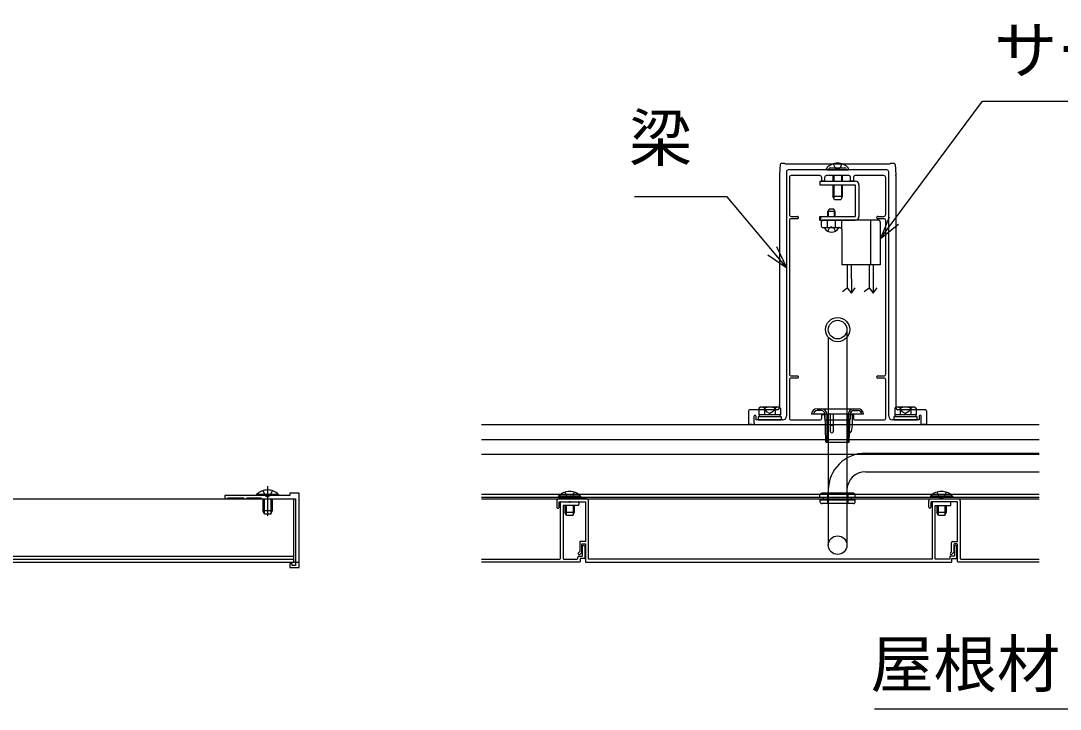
# Model space of a CAD drawing. Units: millimetres, scale not verified. Extents: x -8750 to 8750, y -12999 to 12940.
# Drawn here: x 1948 to 4742, y -8223 to -6370 of the extents above; entities that cross this region are included whole.
import ezdxf
from ezdxf.enums import TextEntityAlignment as Align

# ---------------------------------------------------------------- set-up
doc = ezdxf.new("R2010")
doc.units = ezdxf.units.MM
doc.header["$LTSCALE"] = 70
for name, color, linetype in [('0-2_YKK_11', 7, 'Continuous'), ('0-4_YKK_12', 2, 'Continuous'), ('0-5_YKK_13', 4, 'Continuous'), ('0-7_YKK_D', 6, 'Continuous')]:
    doc.layers.add(name, color=color, linetype=linetype)
doc.styles.add('ＭＳ ゴシック', font='')
doc.styles.get('ＭＳ ゴシック').set_extended_font_data('MS Gothic')

msp = doc.modelspace()

# ---------------------------------------------------------------- linework, layer by layer
at = {"layer": '0-2_YKK_11'}
for p, q in [((4006.32, -6776.73), (4006.32, -7434.23)), ((4276.32, -6771.73), (4011.32, -6771.73)), ((4096.32, -6786.73), (4019.32, -6786.73)), ((4173.82, -6786.73), (4113.82, -6786.73)), ((4268.32, -6786.73), (4191.32, -6786.73)), ((4281.32, -7434.23), (4281.32, -6776.73)), ((4014.32, -6791.73), (4014.32, -6891.73)), ((4273.32, -6891.73), (4273.32, -6791.73)), ((4019.32, -6896.73), (4035.82, -6896.73)), ((4035.82, -6902.73), (4019.32, -6902.73)), ((4251.82, -6896.73), (4268.32, -6896.73)), ((4268.32, -6902.73), (4251.82, -6902.73)), ((4014.32, -6907.73), (4014.32, -7320.73)), ((4273.32, -7320.73), (4273.32, -6907.73)), ((4014.32, -7336.73), (4014.32, -7439.23)), ((4019.32, -7325.73), (4035.82, -7325.73)), ((4035.82, -7331.73), (4019.32, -7331.73)), ((4251.82, -7325.73), (4268.32, -7325.73)), ((4268.32, -7331.73), (4251.82, -7331.73)), ((4273.32, -7439.23), (4273.32, -7336.73)), ((3918.82, -7434.73), (3918.82, -7451.73)), ((3923.82, -7456.73), (4363.82, -7456.73)), ((4019.32, -7444.23), (4096.32, -7444.23)), ((4113.82, -7444.23), (4173.82, -7444.23)), ((4191.32, -7444.23), (4268.32, -7444.23)), ((4368.82, -7451.73), (4368.82, -7434.73)), ((3468.82, -7656.73), (3393.82, -7656.73)), ((4393.82, -7656.73), (4468.82, -7656.73)), ((3388.82, -7661.73), (3388.82, -7678.73)), ((3398.32, -7817.23), (3398.32, -7666.73)), ((3400.82, -7664.23), (3421.03, -7664.23)), ((3405.82, -7675.73), (3405.82, -7817.23)), ((3445.82, -7674.23), (3407.32, -7674.23)), ((3425.61, -7664.23), (3445.82, -7664.23)), ((3448.32, -7666.73), (3448.32, -7671.73)), ((4388.82, -7678.73), (4388.82, -7661.73)), ((4394.82, -7665.73), (4394.82, -7678.73)), ((4464.82, -7664.23), (4396.32, -7664.23)), ((4466.32, -7770.23), (4466.32, -7665.73)), ((4473.82, -7661.73), (4473.82, -7817.23)), ((3458.32, -7809.23), (3458.32, -7784.73)), ((3464.32, -7784.73), (3464.32, -7815.23)), ((4450.32, -7797.86), (4450.32, -7774.23)), ((4452.82, -7771.73), (4464.82, -7771.73)), ((4456.32, -7779.23), (4456.32, -7800.35)), ((4464.82, -7777.73), (4457.82, -7777.73)), ((4466.32, -7825.23), (4466.32, -7779.23)), ((3186.07, -7818.73), (3396.82, -7818.73)), ((3407.32, -7818.73), (3443.82, -7818.73)), ((3445.32, -7817.23), (3445.32, -7813.23)), ((3447.82, -7810.73), (3456.82, -7810.73)), ((3451.32, -7818.23), (3451.32, -7825.23)), ((3462.82, -7816.73), (3452.82, -7816.73)), ((4447.2, -7801.61), (4449.88, -7798.92)), ((4455.88, -7801.41), (4451.44, -7805.85)), ((4475.32, -7818.73), (4686.07, -7818.73)), ((3449.82, -7826.73), (3186.07, -7826.73)), ((4686.07, -7826.73), (4467.82, -7826.73))]:
    msp.add_line(p, q, dxfattribs=at)
for points in [[(4108.82, -6791.73), (4108.82, -6801.73), (4101.32, -6801.73), (4101.32, -6791.73)], [(4186.32, -6791.73), (4186.32, -6801.73), (4178.82, -6801.73), (4178.82, -6791.73)], [(4101.32, -7439.23), (4101.32, -7429.23), (4108.82, -7429.23), (4108.82, -7439.23)], [(4178.82, -7439.23), (4178.82, -7429.23), (4186.32, -7429.23), (4186.32, -7439.23)], [(3996.32, -7444.23), (3924.82, -7444.23), (3924.82, -7434.73)], [(4362.82, -7434.73), (4362.82, -7444.23), (4291.32, -7444.23)], [(3394.82, -7678.73), (3394.82, -7664.23), (3466.32, -7664.23), (3466.32, -7771.73), (3450.32, -7771.73), (3450.32, -7798.49), (3447.2, -7801.61)], [(4458.32, -7784.73), (4458.32, -7810.73), (4445.32, -7810.73), (4445.32, -7818.73), (4405.82, -7818.73), (4405.82, -7674.23), (4448.32, -7674.23), (4448.32, -7664.23), (4425.61, -7664.23), (4424.7, -7664.83), (4421.95, -7664.83), (4421.03, -7664.23), (4398.32, -7664.23), (4398.32, -7818.73), (3473.82, -7818.73), (3473.82, -7661.73)], [(3451.44, -7805.85), (3456.32, -7800.97), (3456.32, -7777.73), (3466.32, -7777.73), (3466.32, -7826.73)], [(3466.32, -7826.73), (4451.32, -7826.73), (4451.32, -7816.73), (4464.32, -7816.73), (4464.32, -7784.73)]]:
    msp.add_lwpolyline(points, dxfattribs=at)
msp.add_lwpolyline([(2696.02, -7841.73), (2696.02, -7641.73), (2671.02, -7641.73), (2671.02, -7647.73), (2496.02, -7647.73), (2496.02, -7656.73), (2500.52, -7656.73), (2502.02, -7655.23), (2503.52, -7653.73), (2547.02, -7653.73), (2548.52, -7655.23), (2550.02, -7656.73), (2553.02, -7656.73), (2554.52, -7655.23), (2556.02, -7653.73), (2593.02, -7653.73), (2596.02, -7656.73), (2686.02, -7656.73), (2686.02, -7835.73), (2677.02, -7835.73), (2677.02, -7831.73), (2671.02, -7831.73), (2671.02, -7841.73)], close=True, dxfattribs=at)
for centre, radius, start, end in [((4011.32, -6776.73), 5, 90.00001, 179.99999), ((4019.32, -6791.73), 5, 90.00001, 179.99999), ((4096.32, -6791.73), 5, 0.00001, 89.99999), ((4113.82, -6791.73), 5, 90.00001, 179.99999), ((4173.82, -6791.73), 5, 0.00001, 89.99999), ((4191.32, -6791.73), 5, 90.00001, 179.99999), ((4268.32, -6791.73), 5, 0.00001, 89.99999), ((4276.32, -6776.73), 5, 0.00001, 89.99999), ((4019.32, -6891.73), 5, 180.00001, 269.99999), ((4019.32, -6907.73), 5, 90.00001, 179.99999), ((4035.82, -6899.73), 3, 269.99999, 90.00001), ((4251.82, -6899.73), 3, 89.99999, 270.00001), ((4268.32, -6891.73), 5, 270.00001, 359.99999), ((4268.32, -6907.73), 5, 0.00001, 89.99999), ((4019.32, -7320.73), 5, 180.00001, 269.99999), ((4268.32, -7320.73), 5, 270.00001, 359.99999), ((4019.32, -7336.73), 5, 90.00001, 179.99999), ((4035.82, -7328.73), 3, 269.99999, 90.00001), ((4251.82, -7328.73), 3, 89.99999, 270.00001), ((4268.32, -7336.73), 5, 0.00001, 89.99999), ((3921.82, -7434.73), 3, 359.99999, 180.00001), ((3996.32, -7434.23), 10, 270.00001, 359.99999), ((4291.32, -7434.23), 10, 180.00001, 269.99999), ((4365.82, -7434.73), 3, 359.99999, 180.00001), ((3923.82, -7451.73), 5, 180.00001, 269.99999), ((4019.32, -7439.23), 5, 180.00001, 269.99999), ((4096.32, -7439.23), 5, 270.00001, 359.99999), ((4113.82, -7439.23), 5, 180.00001, 269.99999), ((4173.82, -7439.23), 5, 270.00001, 359.99999), ((4191.32, -7439.23), 5, 180.00001, 269.99999), ((4268.32, -7439.23), 5, 270.00001, 359.99999), ((4363.82, -7451.73), 5, 270.00001, 359.99999), ((3393.82, -7661.73), 5, 90.00001, 179.99999), ((3468.82, -7661.73), 5, 0.00001, 89.99999), ((4393.82, -7661.73), 5, 90, 180), ((4468.82, -7661.73), 5, 0, 90), ((3391.82, -7678.73), 3, 179.99999, 0.00001), ((3400.82, -7666.73), 2.5, 90, 180), ((3407.32, -7675.73), 1.5, 90, 180), ((3421.03, -7665.23), 1, 23.57818, 90), ((3423.32, -7664.23), 1.5, 203.57818, 336.42182), ((3425.61, -7665.23), 1, 90, 156.42182), ((3445.82, -7666.73), 2.5, 0, 90), ((3445.82, -7671.73), 2.5, 270, 0), ((4391.82, -7678.73), 3, 180, 0), ((4396.32, -7665.73), 1.5, 90, 180), ((4464.82, -7665.73), 1.5, 0, 90), ((3461.32, -7784.73), 3, 0, 180), ((4452.82, -7774.23), 2.5, 90, 180), ((4457.82, -7779.23), 1.5, 90, 180), ((4461.32, -7784.73), 3, 359.99999, 180.00001), ((4464.82, -7770.23), 1.5, 270, 360), ((4464.82, -7779.23), 1.5, 0, 90), ((3396.82, -7817.23), 1.5, 270, 0), ((3407.32, -7817.23), 1.5, 180, 270), ((3443.82, -7817.23), 1.5, 270, 0), ((3447.82, -7813.23), 2.5, 90, 180), ((3449.32, -7803.73), 3, 134.99999, 315.00001), ((3449.82, -7825.23), 1.5, 270, 0), ((3452.82, -7818.23), 1.5, 90, 180), ((3456.82, -7809.23), 1.5, 270, 360), ((3462.82, -7815.23), 1.5, 270, 0), ((4449.32, -7803.73), 3, 135, 315), ((4448.82, -7797.86), 1.5, 315, 360), ((4454.82, -7800.35), 1.5, 315, 360), ((4467.82, -7825.23), 1.5, 180, 270), ((4475.32, -7817.23), 1.5, 180, 270)]:
    msp.add_arc(centre, radius, start, end, dxfattribs=at)
at = {"layer": '0-4_YKK_12'}
for p, q in [((4168.82, -7201.21), (4168.82, -7781.23)), ((4118.82, -7221.98), (4118.82, -7781.23)), ((3186.07, -7456.73), (4686.07, -7456.73)), ((3186.07, -7496.73), (4686.07, -7496.73)), ((3186.07, -7536.72), (4686.07, -7536.72)), ((4218.82, -7533.73), (4686.07, -7533.73)), ((4218.82, -7583.73), (4686.07, -7583.73)), ((-223.98, -7656.73), (2681.02, -7656.73)), ((2681.02, -7656.73), (2681.02, -7826.73)), ((3186.07, -7644.23), (4686.07, -7644.23)), ((3186.07, -7651.73), (4686.07, -7651.73)), ((3186.07, -7656.73), (4686.07, -7656.73)), ((3186.07, -7656.73), (4686.07, -7656.73)), ((-3556.51, -7811.23), (2681.02, -7811.23)), ((-3556.51, -7818.73), (2681.02, -7818.73)), ((-381.48, -7826.73), (2696.02, -7826.73))]:
    msp.add_line(p, q, dxfattribs=at)
for centre, radius in [((4143.82, -7201.21), 32.5), ((4143.82, -7201.21), 25), ((4143.82, -7781.23), 25)]:
    msp.add_circle(centre, radius, dxfattribs=at)
for radius in [100, 50]:
    msp.add_arc((4218.82, -7633.73), radius, 90, 180, dxfattribs=at)
at = {"layer": '0-5_YKK_13'}
for p, q in [((3989.38, -6756.6), (3987.64, -6784.76)), ((4002.07, -6754.26), (3991.87, -6754.26)), ((4003.62, -6755.89), (4002.07, -6754.26)), ((4284.02, -6755.89), (4003.62, -6755.89)), ((4131.96, -6755.1), (4138.1, -6767.4)), ((4155.68, -6755.1), (4149.55, -6767.4)), ((4284.02, -6755.89), (4285.57, -6754.26)), ((4295.77, -6754.26), (4285.57, -6754.26)), ((4298.26, -6756.6), (4300.01, -6784.76)), ((3987.57, -6786.53), (3987.57, -7402.56)), ((4114.32, -6769), (4114.32, -6768.01)), ((4117.05, -6771.73), (4170.6, -6771.73)), ((4117.57, -6771.73), (4119.32, -6771.73)), ((4120.36, -6768.86), (4119.92, -6770.08)), ((4124.12, -6766.23), (4163.52, -6766.23)), ((4131.32, -6786.73), (4131.32, -6801.73)), ((4133.49, -6786.73), (4133.49, -6801.73)), ((4143.82, -6770.45), (4138.1, -6767.4)), ((4143.82, -6770.45), (4149.55, -6767.4)), ((4154.16, -6786.73), (4154.16, -6801.73)), ((4156.32, -6786.73), (4156.32, -6801.73)), ((4167.28, -6768.86), (4167.73, -6770.08)), ((4173.32, -6769), (4173.32, -6768.01)), ((4300.07, -6786.53), (4300.07, -7402.56)), ((4096.32, -6801.73), (4191.32, -6801.73)), ((4096.32, -6801.73), (4096.32, -6811.73)), ((4096.32, -6801.73), (4183.82, -6801.73)), ((4096.32, -6801.73), (4096.32, -6811.73)), ((4096.32, -6811.73), (4191.32, -6811.73)), ((4096.32, -6811.73), (4191.32, -6811.73)), ((4131.32, -6811.73), (4131.32, -6843.23)), ((4133.49, -6811.73), (4133.49, -6847.83)), ((4154.16, -6811.73), (4154.16, -6847.83)), ((4156.32, -6811.73), (4156.32, -6843.23)), ((4191.32, -6811.73), (4191.32, -6896.73)), ((4191.32, -6811.73), (4191.32, -6896.73)), ((4201.32, -6811.73), (4201.32, -6896.73)), ((4201.32, -6819.23), (4201.32, -6896.73)), ((4135.32, -6851.73), (4131.32, -6843.23)), ((4156.32, -6843.23), (4131.32, -6843.23)), ((4096.32, -6896.73), (4191.32, -6896.73)), ((4096.32, -6906.73), (4096.32, -6896.73)), ((4098.82, -6896.73), (4191.32, -6896.73)), ((4098.82, -6906.73), (4098.82, -6896.73)), ((4121.07, -6876.73), (4117.57, -6883.73)), ((4117.57, -6896.73), (4117.57, -6883.73)), ((4137.57, -6883.73), (4117.57, -6883.73)), ((4119.47, -6896.73), (4119.47, -6879.94)), ((4134.07, -6876.73), (4121.07, -6876.73)), ((4137.57, -6883.73), (4134.07, -6876.73)), ((4135.68, -6896.73), (4135.68, -6879.94)), ((4137.57, -6896.73), (4137.57, -6883.73)), ((4096.32, -6906.73), (4191.32, -6906.73)), ((4098.82, -6906.73), (4191.32, -6906.73)), ((4100.07, -6911.73), (4100.07, -6921.73)), ((4155.07, -6906.73), (4105.07, -6906.73)), ((4105.07, -6926.73), (4150.07, -6926.73)), ((4117.07, -6926.73), (4117.07, -6906.73)), ((4117.32, -6936.56), (4121.85, -6927.48)), ((4127.57, -6924.44), (4121.85, -6927.48)), ((4127.57, -6924.44), (4133.3, -6927.48)), ((4137.82, -6936.56), (4133.3, -6927.48)), ((4138.07, -6926.73), (4138.07, -6906.73)), ((4253.57, -6906.73), (4155.07, -6906.73)), ((4155.07, -6931.73), (4155.07, -6906.73)), ((4232.57, -6906.73), (4232.57, -7026.73)), ((4258.57, -6911.73), (4258.57, -7026.73)), ((4155.07, -6931.73), (4155.07, -7026.73)), ((4258.57, -7026.73), (4155.07, -7026.73)), ((4169.72, -7026.73), (4169.72, -7088.54)), ((4180.77, -7026.73), (4180.78, -7103.2)), ((4228.65, -7026.73), (4228.65, -7088.53)), ((4239.72, -7026.73), (4239.72, -7103.19)), ((3987.51, -7404.33), (3987.01, -7412.39)), ((4300.14, -7404.33), (4300.63, -7412.39)), ((3904.47, -7419.56), (3904.47, -7456.73)), ((3982.03, -7417.07), (3906.96, -7417.07)), ((3936.32, -7410.23), (3932.45, -7412.46)), ((3932.45, -7412.46), (3932.45, -7430.23)), ((3990.19, -7430.23), (3932.45, -7430.23)), ((3932.82, -7430.23), (3932.82, -7436.23)), ((3986.32, -7410.23), (3936.32, -7410.23)), ((3946.89, -7412.46), (3946.89, -7430.23)), ((3975.75, -7412.46), (3975.75, -7430.23)), ((3986.32, -7410.23), (3990.19, -7412.46)), ((3989.82, -7436.23), (3989.82, -7430.23)), ((3990.19, -7412.46), (3990.19, -7430.23)), ((4213.82, -7429.19), (4073.82, -7429.19)), ((4088.82, -7414.19), (4198.82, -7414.19)), ((4100.07, -7419.19), (4088.82, -7419.19)), ((4112.53, -7502.98), (4110.07, -7429.19)), ((4115.07, -7429.19), (4115.07, -7504.19)), ((4125.06, -7475.94), (4125.06, -7429.19)), ((4131.56, -7429.19), (4131.56, -7475.94)), ((4172.57, -7429.19), (4172.57, -7504.19)), ((4175.11, -7502.98), (4177.57, -7429.19)), ((4187.57, -7419.19), (4198.82, -7419.19)), ((4301.32, -7410.23), (4297.45, -7412.46)), ((4297.45, -7412.46), (4297.45, -7430.23)), ((4355.19, -7430.23), (4297.45, -7430.23)), ((4297.82, -7430.23), (4297.82, -7436.23)), ((4351.32, -7410.23), (4301.32, -7410.23)), ((4380.68, -7417.07), (4305.61, -7417.07)), ((4311.89, -7412.46), (4311.89, -7430.23)), ((4340.75, -7412.46), (4340.75, -7430.23)), ((4351.32, -7410.23), (4355.19, -7412.46)), ((4354.82, -7436.23), (4354.82, -7430.23)), ((4355.19, -7412.46), (4355.19, -7430.23)), ((3914.49, -7456.73), (3904.47, -7456.73)), ((3914.49, -7456.73), (3916.63, -7456.73)), ((3916.63, -7456.73), (4371.02, -7456.73)), ((3930.07, -7444.23), (3992.57, -7444.23)), ((4131.56, -7459.19), (4125.06, -7459.19)), ((4295.07, -7444.23), (4357.57, -7444.23)), ((4373.16, -7456.73), (4371.02, -7456.73)), ((4175.99, -7479.19), (4175.9, -7479.19)), ((4176, -7479.19), (4175.99, -7479.19)), ((4113.78, -7504.19), (4173.86, -7504.19)), ((2611.02, -7622.73), (2611.02, -7702.73)), ((2640.52, -7647.73), (2581.52, -7647.73)), ((2598.52, -7656.73), (2598.52, -7689.23)), ((2601.79, -7656.73), (2601.79, -7696.18)), ((2620.24, -7656.73), (2620.24, -7696.18)), ((2640.52, -7645.18), (2640.52, -7647.73)), ((3452.82, -7649.18), (3452.82, -7651.73)), ((4096.32, -7651.73), (4096.32, -7646.73)), ((4186.32, -7641.73), (4101.32, -7641.73)), ((4106.32, -7659.23), (4106.32, -7651.73)), ((4116.32, -7641.73), (4116.32, -7669.23)), ((4171.32, -7641.73), (4171.32, -7669.23)), ((4181.32, -7659.23), (4181.32, -7651.73)), ((4191.32, -7651.73), (4191.32, -7646.73)), ((4452.82, -7649.18), (4452.82, -7651.73)), ((3410.82, -7674.23), (3410.82, -7693.23)), ((3414.09, -7674.23), (3414.09, -7700.18)), ((3432.55, -7674.23), (3432.55, -7700.18)), ((4096.32, -7659.23), (4191.32, -7659.23)), ((4096.32, -7659.23), (4096.32, -7664.23)), ((4186.32, -7669.23), (4101.32, -7669.23)), ((4191.32, -7664.23), (4191.32, -7659.23)), ((4410.82, -7674.23), (4410.82, -7693.23)), ((4414.09, -7674.23), (4414.09, -7700.18)), ((4432.55, -7674.23), (4432.55, -7700.18)), ((2602.52, -7697.73), (2598.52, -7689.23)), ((2619.52, -7697.73), (2602.52, -7697.73)), ((2619.52, -7697.73), (2623.52, -7689.23)), ((3414.82, -7701.73), (3410.82, -7693.23)), ((3431.82, -7701.73), (3414.82, -7701.73)), ((3431.82, -7701.73), (3435.82, -7693.23)), ((4414.82, -7701.73), (4410.82, -7693.23)), ((4431.82, -7701.73), (4414.82, -7701.73)), ((4431.82, -7701.73), (4435.82, -7693.23))]:
    msp.add_line(p, q, dxfattribs=at)
for points in [[(4156.32, -6843.23), (4152.32, -6851.73), (4135.32, -6851.73)], [(4156.76, -7098.97), (4169.72, -7088.54), (4175.77, -7096.49), (4180.78, -7103.2), (4190.96, -7089.04)], [(4215.71, -7098.97), (4228.68, -7088.54), (4234.72, -7096.49), (4239.73, -7103.2), (4249.92, -7089.04)], [(3946.07, -7410.22), (3951.82, -7422), (3961.32, -7427.06)], [(3976.57, -7410.22), (3970.82, -7422), (3961.32, -7427.06)], [(4182.82, -7429.19), (4182.82, -7459.19), (4180.51, -7475.33)], [(4311.07, -7410.22), (4316.82, -7422), (4326.32, -7427.06)], [(4341.57, -7410.22), (4335.82, -7422), (4326.32, -7427.06)], [(4383.17, -7419.56), (4383.17, -7456.73), (4373.16, -7456.73)], [(3992.57, -7444.23), (3992.57, -7436.23), (3930.07, -7436.23), (3930.07, -7444.23)], [(4357.57, -7444.23), (4357.57, -7436.23), (4295.07, -7436.23), (4295.07, -7444.23)], [(2640.52, -7645.18), (2581.52, -7645.18), (2581.52, -7647.73)], [(2598.52, -7634.67), (2605.29, -7648.56), (2611.02, -7651.61)], [(2623.52, -7656.73), (2623.52, -7689.23), (2598.52, -7689.23)], [(2623.52, -7634.67), (2616.74, -7648.56), (2611.02, -7651.61)], [(3452.82, -7649.18), (3393.82, -7649.18), (3393.82, -7651.73)], [(3410.82, -7638.67), (3417.6, -7652.56), (3423.32, -7655.61)], [(3435.82, -7638.67), (3429.05, -7652.56), (3423.32, -7655.61)], [(4452.82, -7649.18), (4393.82, -7649.18), (4393.82, -7651.73)], [(4410.82, -7638.67), (4417.6, -7652.56), (4423.32, -7655.61)], [(4435.82, -7638.67), (4429.05, -7652.56), (4423.32, -7655.61)], [(3435.82, -7674.23), (3435.82, -7693.23), (3410.82, -7693.23)], [(4435.82, -7674.23), (4435.82, -7693.23), (4410.82, -7693.23)]]:
    msp.add_lwpolyline(points, dxfattribs=at)
for centre, radius, start, end in [((4143.82, -6791.73), 38.5, 41.56083, 138.43917), ((4117.07, -6768.01), 2.75, 138.43917, 180), ((4117.05, -6769), 2.73, 180, 270), ((4117.57, -6769.23), 2.5, 270, 340), ((4124.12, -6770.23), 4, 90, 160), ((4163.52, -6770.23), 4, 20, 90), ((4170.08, -6769.23), 2.5, 200, 270), ((4170.6, -6769), 2.73, 270, 0), ((4170.57, -6768.01), 2.75, 0, 41.56083), ((4191.32, -6811.73), 10, 0, 90), ((4191.32, -6811.73), 10, 0, 90), ((4191.32, -6896.73), 10, 270, 0), ((4191.32, -6896.73), 10, 270, 0), ((4105.07, -6911.73), 5, 90, 180), ((4105.07, -6921.73), 5, 180, 270), ((4109.59, -6927.5), 0.772, 90, 207.28096), ((4127.57, -6918.23), 21, 207.28096, 332.71904), ((4145.55, -6927.5), 0.772, 332.71904, 90), ((4150.07, -6931.73), 5, 0, 90), ((4253.57, -6911.73), 5, 0, 90), ((3939.67, -7423.01), 12.78, 55.61708, 124.38292), ((3961.32, -7458), 47.77, 72.41276, 107.58724), ((3982.97, -7423.01), 12.78, 55.61708, 124.38292), ((4088.82, -7429.19), 15, 90, 180), ((4088.82, -7429.19), 10, 90, 180), ((4100.07, -7429.19), 15, 0, 90), ((4100.07, -7429.19), 10, 0, 90), ((4187.57, -7429.19), 15, 90, 180), ((4187.57, -7429.19), 10, 90, 180), ((4198.82, -7429.19), 15, 0, 90), ((4198.82, -7429.19), 10, 0, 90), ((4304.67, -7423.01), 12.78, 55.61708, 124.38292), ((4326.32, -7458), 47.77, 72.41276, 107.58724), ((4347.97, -7423.01), 12.78, 55.61708, 124.38292), ((4128.31, -7475.94), 3.25, 180, 0), ((4176.05, -7474.69), 4.5, 268.09085, 350.58026), ((4113.78, -7502.94), 1.25, 181.90915, 270), ((4173.86, -7502.94), 1.25, 270, 358.09085), ((2611.02, -7673.89), 41.16, 44.2189, 135.7811), ((3423.32, -7677.89), 41.16, 44.2189, 135.7811), ((4101.32, -7646.73), 5, 90, 180), ((4186.32, -7646.73), 5, 0, 90), ((4423.32, -7677.89), 41.16, 44.2189, 135.7811), ((4101.32, -7664.23), 5, 180, 270), ((4186.32, -7664.23), 5, 270, 0)]:
    msp.add_arc(centre, radius, start, end, dxfattribs=at)
for centre, major_axis, ratio, start_param, end_param in [((3991.88, -6756.76), (1.73, -1.82), 0.996462, 2.3838095, 3.8892836), ((4295.77, -6756.76), (-1.73, -1.82), 0.996462, 2.3939017, 3.8993758), ((3987.79, -6784.76), (0.16, 2.5), 0.061627, 1.5746234, 2.3600215), ((4299.85, -6784.76), (-0.16, 2.5), 0.061627, 3.9231638, 4.7085619), ((3987.35, -7404.33), (0.16, 2.5), 0.061627, 4.716216, 5.5016142), ((4300.29, -7404.33), (-0.16, 2.5), 0.061627, 0.7815711, 1.5669693), ((3906.97, -7419.57), (1.77, -1.77), 0.99628, 2.358058, 3.9251274), ((3982.01, -7412.06), (3.46, -3.64), 0.996462, 5.5254021, 7.0308762), ((4305.63, -7412.06), (-3.46, -3.64), 0.996462, 5.5354944, 7.0409685), ((4380.67, -7419.57), (-1.77, -1.77), 0.99628, 2.358058, 3.9251274)]:
    msp.add_ellipse(centre, major_axis=major_axis, ratio=ratio, start_param=start_param, end_param=end_param, dxfattribs=at)
at = {"layer": '0-7_YKK_D'}
for points in [[(4259.36, -6956.05), (4295.13, -6907.88), (4533.84, -6586.38), (6537.93, -6586.38)], [(4007.11, -7035.21), (3968.54, -6989.24), (3846.48, -6843.78), (3598, -6843.78)], [(4282.22, -6898.29), (4259.36, -6956.05), (4308.03, -6917.46)], [(3956.22, -6999.58), (4007.11, -7035.21), (3980.86, -6978.91)], [(5104.9, -7826.73), (5084.11, -7883.01), (4958.64, -8222.7), (4242.91, -8222.7)]]:
    msp.add_lwpolyline(points, dxfattribs=at)

# ---------------------------------------------------------------- texts
at = {"layer": '0-7_YKK_D', "style": 'ＭＳ ゴシック'}
for s, p in [('サージプロテクター', (4564.58, -6548.82)), ('梁', (3582.96, -6785.21)), ('屋根材', (4232.28, -8200.48))]:
    msp.add_text(s, height=124.6, dxfattribs=at).set_placement(p, align=Align.BOTTOM_LEFT)

doc.saveas('drawing.dxf')
